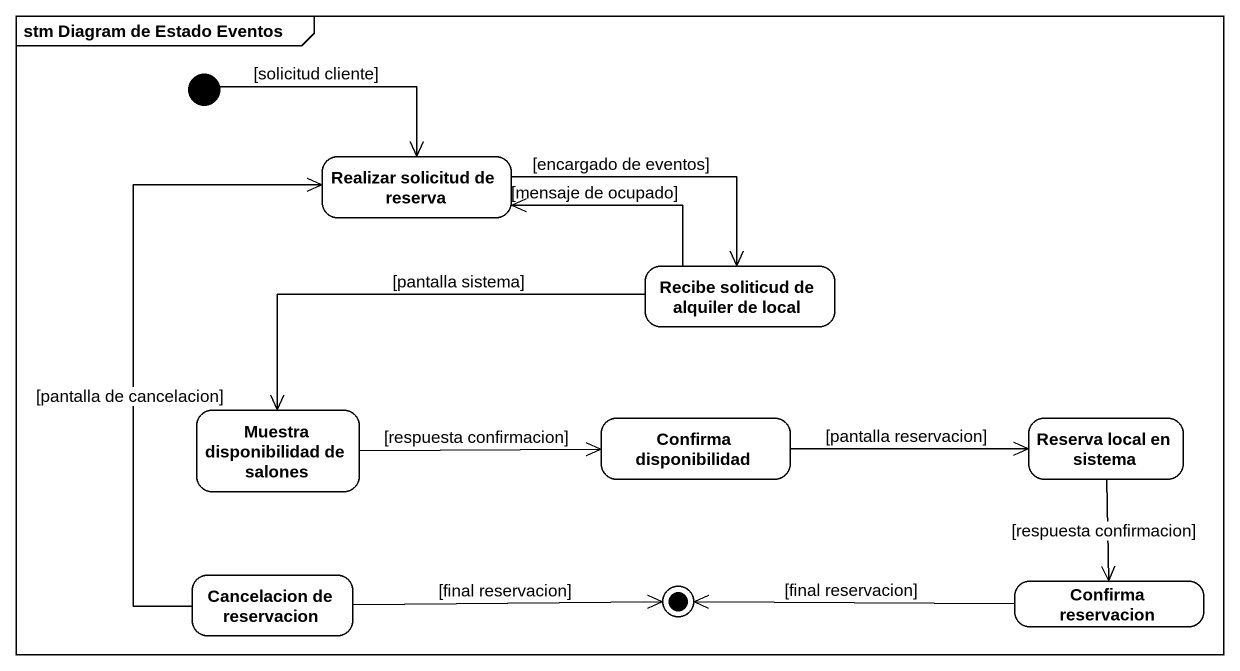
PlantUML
@startuml
mainframe stm Diagram de Estado Eventos
hide empty description
state "Realizar solicitud de reserva" as Realizar_solicitud_de
state "Recibe soliticud de alquiler de local" as Recibe_soliticud_de
state "Muestra disponibilidad de salones" as Muestra_disponibilidad_de
state "Confirma disponibilidad" as Confirma_disponibilidad
state "Reserva local en sistema" as Reserva_local_en_sistema
state "Cancelacion de reservacion" as Cancelacion_de_reservacion
state "Confirma reservacion" as Confirma_reservacion
[*] -right-> Realizar_solicitud_de : [solicitud cliente]
Realizar_solicitud_de -right-> Recibe_soliticud_de : [encargado de eventos]
Recibe_soliticud_de -left-> Realizar_solicitud_de : [mensaje de ocupado]
Recibe_soliticud_de -left-> Muestra_disponibilidad_de : [pantalla sistema]
Muestra_disponibilidad_de -right-> Confirma_disponibilidad : [respuesta confirmacion]
Confirma_disponibilidad -right-> Reserva_local_en_sistema : [pantalla reservacion]
Reserva_local_en_sistema --> Confirma_reservacion : [respuesta confirmacion]
Cancelacion_de_reservacion -up-> Realizar_solicitud_de : [pantalla de cancelacion]
Cancelacion_de_reservacion -right-> [*] : [final reservacion]
Confirma_reservacion -left-> [*] : [final reservacion]
@enduml
